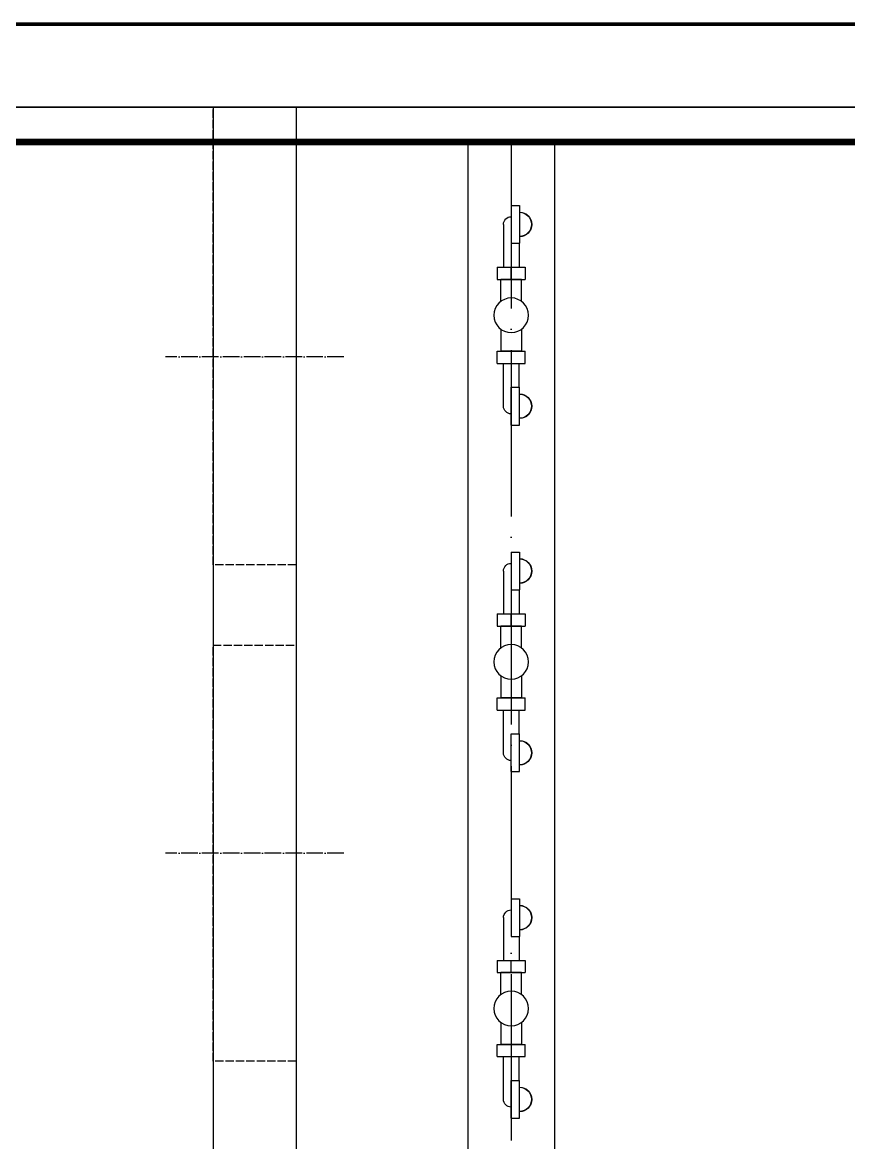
# Model space of a CAD drawing. Header units: inches. Extents: x -26985 to 86262, y -10753 to 149570.
# Drawn here: x -7173 to -5982, y 83154 to 84769 of the extents above; entities that cross this region are included whole.
import ezdxf

# ---------------------------------------------------------------- set-up
doc = ezdxf.new("R2010")
doc.units = ezdxf.units.IN
doc.header["$MEASUREMENT"] = 0
doc.linetypes.add('ACAD_ISO02W100', pattern=[15, 12, -3])
doc.linetypes.add('ACAD_ISO04W100', pattern=[30, 24, -3, 0, -3])
for name, color, linetype in [('JY', 7, 'Continuous'), ('JYKC', 4, 'Continuous'), ('JYKC-YM', 4, 'Continuous')]:
    doc.layers.add(name, color=color, linetype=linetype)

# ---------------------------------------------------------------- blocks, each defined once
blk = doc.blocks.new('JYSP-3620-P')
at = {"layer": 'JYKC', "color": 132, "linetype": 'Continuous', "lineweight": -3}
for p, q in [((0, 125), (3500, 125)), ((0, 125), (0, 0)), ((0, 0), (3500, 0))]:
    blk.add_line(p, q, dxfattribs=at)
at = {"layer": 'JYKC', "color": 136, "linetype": 'Continuous', "ltscale": 2}
for p, q in [((180.6, 82.9), (180.6, 42.4)), ((180.6, 82.9), (198.2, 82.9)), ((198.2, 82.9), (198.2, 42.4)), ((301.8, 82.9), (301.8, 42.4)), ((319.4, 82.9), (301.8, 82.9)), ((319.4, 82.9), (319.4, 42.4)), ((680.6, 82.9), (680.6, 42.4)), ((680.6, 82.9), (698.2, 82.9)), ((698.2, 82.9), (698.2, 42.4)), ((801.8, 82.9), (801.8, 42.4)), ((819.4, 82.9), (801.8, 82.9)), ((819.4, 82.9), (819.4, 42.4)), ((1180.6, 82.9), (1180.6, 42.4)), ((1180.6, 82.9), (1198.2, 82.9)), ((1198.2, 82.9), (1198.2, 42.4)), ((1301.8, 82.9), (1301.8, 42.4)), ((1319.4, 82.9), (1301.8, 82.9)), ((1319.4, 82.9), (1319.4, 42.4)), ((118.9, 73.6), (180.6, 73.7)), ((381.1, 73.6), (319.4, 73.7)), ((618.9, 73.6), (680.6, 73.7)), ((881.1, 73.6), (819.4, 73.7)), ((1118.9, 73.6), (1180.6, 73.7)), ((1381.1, 73.6), (1319.4, 73.7)), ((146.1, 51.2), (180.6, 51.2)), ((198.2, 62.7), (180.6, 62.6)), ((301.8, 62.7), (319.4, 62.6)), ((353.9, 51.2), (319.4, 51.2)), ((646.1, 51.2), (680.6, 51.2)), ((698.2, 62.7), (680.6, 62.6)), ((801.8, 62.7), (819.4, 62.6)), ((853.9, 51.2), (819.4, 51.2)), ((1146.1, 51.2), (1180.6, 51.2)), ((1198.2, 62.7), (1180.6, 62.6)), ((1301.8, 62.7), (1319.4, 62.6)), ((1353.9, 51.2), (1319.4, 51.2)), ((180.6, 42.4), (198.2, 42.4)), ((319.4, 42.4), (301.8, 42.4)), ((680.6, 42.4), (698.2, 42.4)), ((819.4, 42.4), (801.8, 42.4)), ((1180.6, 42.4), (1198.2, 42.4)), ((1319.4, 42.4), (1301.8, 42.4))]:
    blk.add_line(p, q, dxfattribs=at)
at = {"layer": 'JYKC', "color": 136, "linetype": 'Continuous', "lineweight": -3}
for p, q in [((230, 77.5), (198.2, 77.5)), ((198.2, 47.5), (198.2, 77.5)), ((270, 77.5), (301.8, 77.5)), ((301.8, 47.5), (301.8, 77.5)), ((730, 77.5), (698.2, 77.5)), ((698.2, 47.5), (698.2, 77.5)), ((770, 77.5), (801.8, 77.5)), ((801.8, 47.5), (801.8, 77.5)), ((1230, 77.5), (1198.2, 77.5)), ((1198.2, 47.5), (1198.2, 77.5)), ((1270, 77.5), (1301.8, 77.5)), ((1301.8, 47.5), (1301.8, 77.5)), ((91.7, 62.5), (146.1, 62.5)), ((91.7, 62.5), (91.7, 50.7)), ((91.7, 50.7), (146.1, 50.7)), ((146.1, 62.5), (146.1, 50.7)), ((408.3, 62.5), (353.9, 62.5)), ((353.9, 62.5), (353.9, 50.7)), ((408.3, 50.7), (353.9, 50.7)), ((408.3, 62.5), (408.3, 50.7)), ((591.7, 62.5), (646.1, 62.5)), ((591.7, 62.5), (591.7, 50.7)), ((591.7, 50.7), (646.1, 50.7)), ((646.1, 62.5), (646.1, 50.7)), ((908.3, 62.5), (853.9, 62.5)), ((853.9, 62.5), (853.9, 50.7)), ((908.3, 50.7), (853.9, 50.7)), ((908.3, 62.5), (908.3, 50.7)), ((1091.7, 62.5), (1146.1, 62.5)), ((1091.7, 62.5), (1091.7, 50.7)), ((1091.7, 50.7), (1146.1, 50.7)), ((1146.1, 62.5), (1146.1, 50.7)), ((1408.3, 62.5), (1353.9, 62.5)), ((1353.9, 62.5), (1353.9, 50.7)), ((1408.3, 50.7), (1353.9, 50.7)), ((1408.3, 62.5), (1408.3, 50.7)), ((230, 47.5), (198.2, 47.5)), ((270, 47.5), (301.8, 47.5)), ((730, 47.5), (698.2, 47.5)), ((770, 47.5), (801.8, 47.5)), ((1230, 47.5), (1198.2, 47.5)), ((1270, 47.5), (1301.8, 47.5))]:
    blk.add_line(p, q, dxfattribs=at)
at = {"layer": 'JYKC', "color": 50, "linetype": 'ACAD_ISO04W100', "lineweight": -3, "ltscale": 10}
blk.add_line((0, 62.5), (3500, 62.5), dxfattribs=at)
at = {"layer": 'JYKC', "color": 136, "linetype": 'Continuous', "lineweight": -3}
for centre in [(250, 62.5), (750, 62.5), (1250, 62.5)]:
    blk.add_circle(centre, 25, dxfattribs=at)
at = {"layer": 'JYKC', "color": 136, "linetype": 'Continuous', "ltscale": 2}
for centre, start, end in [((118.9, 62.5), 90, 180), ((381.1, 62.5), 0, 90), ((618.9, 62.5), 90, 180), ((881.1, 62.5), 0, 90), ((1118.9, 62.5), 90, 180), ((1381.1, 62.5), 0, 90)]:
    blk.add_arc(centre, 11.1, start, end, dxfattribs=at)
at = {"layer": 'JYKC', "color": 136, "linetype": 'Continuous', "lineweight": -3}
for centre, radius, start, end in [((118.9, 50.7), 17.8, 180.9657, 359.0343), ((118.9, 50.7), 17.5, 180, 0), ((381.1, 50.7), 17.8, 180.9657, 359.0343), ((381.1, 50.7), 17.5, 180, 0), ((618.9, 50.7), 17.8, 180.9657, 359.0343), ((618.9, 50.7), 17.5, 180, 0), ((881.1, 50.7), 17.8, 180.9657, 359.0343), ((881.1, 50.7), 17.5, 180, 0), ((1118.9, 50.7), 17.8, 180.9657, 359.0343), ((1118.9, 50.7), 17.5, 180, 0), ((1381.1, 50.7), 17.8, 180.9657, 359.0343), ((1381.1, 50.7), 17.5, 180, 0)]:
    blk.add_arc(centre, radius, start, end, dxfattribs=at)
blk = doc.blocks.new('1341551151321')
at = {"layer": 'JY', "color": 5, "linetype": 'ACAD_ISO02W100', "lineweight": -3, "ltscale": 20, "const_width": 10}
blk.add_lwpolyline([(85749.6, -26959.6), (84359.6, -26959.6, -0.414214), (84339.6, -26939.6), (84339.6, -22069.5)], format="xyb", dxfattribs=at)
at = {"layer": 'JYKC', "color": 1}
blk.add_line((84169.6, -27999.5), (84169.6, -19239.5), dxfattribs=at)
at = {"layer": 'JYKC', "color": 0}
blk.add_line((84289.6, -27999.5), (84289.6, -19239.5), dxfattribs=at)
at = {"layer": 'JYKC-YM', "color": 7, "linetype": 'Continuous', "lineweight": -3}
for p, q in [((84289.6, -22119.5), (84289.6, -26699.5)), ((84289.6, -25329.5), (87909.6, -25329.5)), ((84289.6, -25449.5), (87909.6, -25449.5))]:
    blk.add_line(p, q, dxfattribs=at)
at = {"layer": 'JYKC-YM', "color": 1, "linetype": 'ACAD_ISO04W100', "lineweight": -3}
for p, q in [((84649.6, -25260.8), (84649.6, -25518.2)), ((85365.5, -25260.8), (85365.5, -25518.2))]:
    blk.add_line(p, q, dxfattribs=at)
at = {"layer": 'JYKC-YM', "color": 2, "linetype": 'Continuous', "lineweight": -3, "const_width": 5}
blk.add_lwpolyline([(88029.6, -22119.5), (84169.6, -22119.5), (84169.6, -26819.5), (88029.6, -26819.5), (88029.6, -22119.5)], dxfattribs=at)
at = {"layer": 'JYKC-YM', "color": 6, "linetype": 'ACAD_ISO02W100', "lineweight": -3}
for points in [[(84289.6, -25329.5), (84949.6, -25329.5), (84949.6, -25449.5), (84289.6, -25449.5)], [(85065.5, -25329.5), (85665.5, -25329.5), (85665.5, -25449.5), (85065.5, -25449.5)]]:
    blk.add_lwpolyline(points, close=True, dxfattribs=at)
at = {"layer": 'JYKC-YM', "color": 2, "linetype": 'Continuous', "lineweight": -3, "xscale": -1, "rotation": 180}
blk.add_blockref('JYSP-3620-P', (84339.6, -24957), dxfattribs=at)

msp = doc.modelspace()

# ---------------------------------------------------------------- block references
at = {"layer": 'JYKC', "color": 0, "linetype": 'Continuous', "lineweight": -3, "rotation": 270}
msp.add_blockref('1341551151321', (18550.9, 168936.5), dxfattribs=at)

doc.saveas('drawing.dxf')
